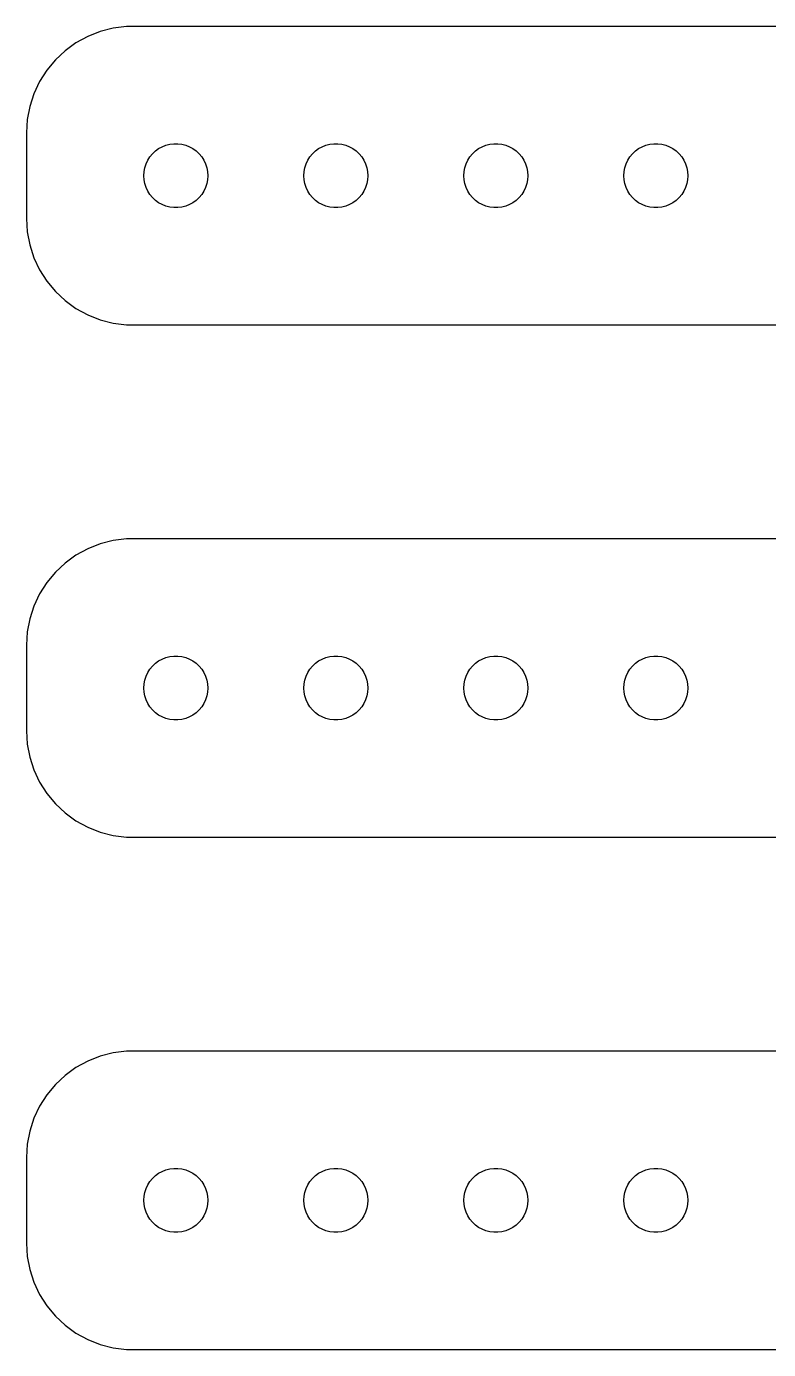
# Model space of a CAD drawing. Header units: metres. Extents: x -150 to 150, y 113 to 223.
# Drawn here: x -149.5 to -114.7, y 161 to 223 of the extents above; entities that cross this region are included whole.
import ezdxf

# ---------------------------------------------------------------- set-up
doc = ezdxf.new("R2010")
doc.units = ezdxf.units.M

msp = doc.modelspace()

# ---------------------------------------------------------------- linework, layer by layer
for p, q in [((-146.629, 222.524), (-147.179, 222.222)), ((-146.045, 222.755), (-146.629, 222.524)), ((-145.437, 222.911), (-146.045, 222.755)), ((-144.814, 222.99), (-145.437, 222.911)), ((144.814, 222.99), (-144.814, 222.99)), ((-147.179, 222.222), (-147.687, 221.853)), ((-148.145, 221.423), (-148.545, 220.939)), ((-147.687, 221.853), (-148.145, 221.423)), ((-148.545, 220.939), (-148.882, 220.409)), ((-148.882, 220.409), (-149.149, 219.841)), ((-149.149, 219.841), (-149.343, 219.243)), ((-149.343, 219.243), (-149.461, 218.627)), ((-149.461, 218.627), (-149.5, 218)), ((-149.5, 218), (-149.5, 214)), ((-143.714, 216.882), (-143.593, 217.027)), ((-143.593, 217.027), (-143.456, 217.156)), ((-143.456, 217.156), (-143.304, 217.266)), ((-143.304, 217.266), (-143.139, 217.357)), ((-143.139, 217.357), (-142.964, 217.427)), ((-142.964, 217.427), (-142.781, 217.473)), ((-142.781, 217.473), (-142.594, 217.497)), ((-142.594, 217.497), (-142.406, 217.497)), ((-142.406, 217.497), (-142.219, 217.473)), ((-142.219, 217.473), (-142.036, 217.427)), ((-142.036, 217.427), (-141.861, 217.357)), ((-141.861, 217.357), (-141.696, 217.266)), ((-141.696, 217.266), (-141.544, 217.156)), ((-141.544, 217.156), (-141.407, 217.027)), ((-141.407, 217.027), (-141.286, 216.882)), ((-136.214, 216.882), (-136.093, 217.027)), ((-136.093, 217.027), (-135.956, 217.156)), ((-135.956, 217.156), (-135.804, 217.266)), ((-135.804, 217.266), (-135.639, 217.357)), ((-135.639, 217.357), (-135.464, 217.427)), ((-135.464, 217.427), (-135.281, 217.473)), ((-135.281, 217.473), (-135.094, 217.497)), ((-135.094, 217.497), (-134.906, 217.497)), ((-134.906, 217.497), (-134.719, 217.473)), ((-134.719, 217.473), (-134.536, 217.427)), ((-134.536, 217.427), (-134.361, 217.357)), ((-134.361, 217.357), (-134.196, 217.266)), ((-134.196, 217.266), (-134.044, 217.156)), ((-134.044, 217.156), (-133.907, 217.027)), ((-133.907, 217.027), (-133.786, 216.882)), ((-128.714, 216.882), (-128.593, 217.027)), ((-128.593, 217.027), (-128.456, 217.156)), ((-128.456, 217.156), (-128.304, 217.266)), ((-128.304, 217.266), (-128.139, 217.357)), ((-128.139, 217.357), (-127.964, 217.427)), ((-127.964, 217.427), (-127.781, 217.473)), ((-127.781, 217.473), (-127.594, 217.497)), ((-127.594, 217.497), (-127.406, 217.497)), ((-127.406, 217.497), (-127.219, 217.473)), ((-127.219, 217.473), (-127.036, 217.427)), ((-127.036, 217.427), (-126.861, 217.357)), ((-126.861, 217.357), (-126.696, 217.266)), ((-126.696, 217.266), (-126.544, 217.156)), ((-126.544, 217.156), (-126.407, 217.027)), ((-126.407, 217.027), (-126.286, 216.882)), ((-121.214, 216.882), (-121.093, 217.027)), ((-121.093, 217.027), (-120.956, 217.156)), ((-120.956, 217.156), (-120.804, 217.266)), ((-120.804, 217.266), (-120.639, 217.357)), ((-120.639, 217.357), (-120.464, 217.427)), ((-120.464, 217.427), (-120.281, 217.473)), ((-120.281, 217.473), (-120.094, 217.497)), ((-120.094, 217.497), (-119.906, 217.497)), ((-119.906, 217.497), (-119.719, 217.473)), ((-119.719, 217.473), (-119.536, 217.427)), ((-119.536, 217.427), (-119.361, 217.357)), ((-119.361, 217.357), (-119.196, 217.266)), ((-119.196, 217.266), (-119.044, 217.156)), ((-119.044, 217.156), (-118.907, 217.027)), ((-118.907, 217.027), (-118.786, 216.882)), ((-143.988, 216.188), (-143.953, 216.373)), ((-143.953, 216.373), (-143.895, 216.552)), ((-143.895, 216.552), (-143.814, 216.723)), ((-143.814, 216.723), (-143.714, 216.882)), ((-141.286, 216.882), (-141.186, 216.723)), ((-141.186, 216.723), (-141.105, 216.552)), ((-141.105, 216.552), (-141.047, 216.373)), ((-141.047, 216.373), (-141.012, 216.188)), ((-136.488, 216.188), (-136.453, 216.373)), ((-136.453, 216.373), (-136.395, 216.552)), ((-136.395, 216.552), (-136.314, 216.723)), ((-136.314, 216.723), (-136.214, 216.882)), ((-133.786, 216.882), (-133.686, 216.723)), ((-133.686, 216.723), (-133.605, 216.552)), ((-133.605, 216.552), (-133.547, 216.373)), ((-133.547, 216.373), (-133.512, 216.188)), ((-128.988, 216.188), (-128.953, 216.373)), ((-128.953, 216.373), (-128.895, 216.552)), ((-128.895, 216.552), (-128.814, 216.723)), ((-128.814, 216.723), (-128.714, 216.882)), ((-126.286, 216.882), (-126.186, 216.723)), ((-126.186, 216.723), (-126.105, 216.552)), ((-126.105, 216.552), (-126.047, 216.373)), ((-126.047, 216.373), (-126.012, 216.188)), ((-121.488, 216.188), (-121.453, 216.373)), ((-121.453, 216.373), (-121.395, 216.552)), ((-121.395, 216.552), (-121.314, 216.723)), ((-121.314, 216.723), (-121.214, 216.882)), ((-118.786, 216.882), (-118.686, 216.723)), ((-118.686, 216.723), (-118.605, 216.552)), ((-118.605, 216.552), (-118.547, 216.373)), ((-118.547, 216.373), (-118.512, 216.188)), ((-144, 216), (-143.988, 216.188)), ((-143.988, 215.812), (-144, 216)), ((-143.953, 215.627), (-143.988, 215.812)), ((-141.012, 215.812), (-141.047, 215.627)), ((-141.012, 216.188), (-141, 216)), ((-141, 216), (-141.012, 215.812)), ((-136.5, 216), (-136.488, 216.188)), ((-136.488, 215.812), (-136.5, 216)), ((-136.453, 215.627), (-136.488, 215.812)), ((-133.512, 215.812), (-133.547, 215.627)), ((-133.512, 216.188), (-133.5, 216)), ((-133.5, 216), (-133.512, 215.812)), ((-129, 216), (-128.988, 216.188)), ((-128.988, 215.812), (-129, 216)), ((-128.953, 215.627), (-128.988, 215.812)), ((-126.012, 215.812), (-126.047, 215.627)), ((-126.012, 216.188), (-126, 216)), ((-126, 216), (-126.012, 215.812)), ((-121.5, 216), (-121.488, 216.188)), ((-121.488, 215.812), (-121.5, 216)), ((-121.453, 215.627), (-121.488, 215.812)), ((-118.512, 215.812), (-118.547, 215.627)), ((-118.512, 216.188), (-118.5, 216)), ((-118.5, 216), (-118.512, 215.812)), ((-143.895, 215.448), (-143.953, 215.627)), ((-143.814, 215.277), (-143.895, 215.448)), ((-143.714, 215.118), (-143.814, 215.277)), ((-143.593, 214.973), (-143.714, 215.118)), ((-141.286, 215.118), (-141.407, 214.973)), ((-141.186, 215.277), (-141.286, 215.118)), ((-141.105, 215.448), (-141.186, 215.277)), ((-141.047, 215.627), (-141.105, 215.448)), ((-136.395, 215.448), (-136.453, 215.627)), ((-136.314, 215.277), (-136.395, 215.448)), ((-136.214, 215.118), (-136.314, 215.277)), ((-136.093, 214.973), (-136.214, 215.118)), ((-133.786, 215.118), (-133.907, 214.973)), ((-133.686, 215.277), (-133.786, 215.118)), ((-133.605, 215.448), (-133.686, 215.277)), ((-133.547, 215.627), (-133.605, 215.448)), ((-128.895, 215.448), (-128.953, 215.627)), ((-128.814, 215.277), (-128.895, 215.448)), ((-128.714, 215.118), (-128.814, 215.277)), ((-128.593, 214.973), (-128.714, 215.118)), ((-126.286, 215.118), (-126.407, 214.973)), ((-126.186, 215.277), (-126.286, 215.118)), ((-126.105, 215.448), (-126.186, 215.277)), ((-126.047, 215.627), (-126.105, 215.448)), ((-121.395, 215.448), (-121.453, 215.627)), ((-121.314, 215.277), (-121.395, 215.448)), ((-121.214, 215.118), (-121.314, 215.277)), ((-121.093, 214.973), (-121.214, 215.118)), ((-118.786, 215.118), (-118.907, 214.973)), ((-118.686, 215.277), (-118.786, 215.118)), ((-118.605, 215.448), (-118.686, 215.277)), ((-118.547, 215.627), (-118.605, 215.448)), ((-143.456, 214.844), (-143.593, 214.973)), ((-143.304, 214.734), (-143.456, 214.844)), ((-143.139, 214.643), (-143.304, 214.734)), ((-142.964, 214.573), (-143.139, 214.643)), ((-142.781, 214.527), (-142.964, 214.573)), ((-142.594, 214.503), (-142.781, 214.527)), ((-142.406, 214.503), (-142.594, 214.503)), ((-142.219, 214.527), (-142.406, 214.503)), ((-142.036, 214.573), (-142.219, 214.527)), ((-141.861, 214.643), (-142.036, 214.573)), ((-141.696, 214.734), (-141.861, 214.643)), ((-141.544, 214.844), (-141.696, 214.734)), ((-141.407, 214.973), (-141.544, 214.844)), ((-135.956, 214.844), (-136.093, 214.973)), ((-135.804, 214.734), (-135.956, 214.844)), ((-135.639, 214.643), (-135.804, 214.734)), ((-135.464, 214.573), (-135.639, 214.643)), ((-135.281, 214.527), (-135.464, 214.573)), ((-135.094, 214.503), (-135.281, 214.527)), ((-134.906, 214.503), (-135.094, 214.503)), ((-134.719, 214.527), (-134.906, 214.503)), ((-134.536, 214.573), (-134.719, 214.527)), ((-134.361, 214.643), (-134.536, 214.573)), ((-134.196, 214.734), (-134.361, 214.643)), ((-134.044, 214.844), (-134.196, 214.734)), ((-133.907, 214.973), (-134.044, 214.844)), ((-128.456, 214.844), (-128.593, 214.973)), ((-128.304, 214.734), (-128.456, 214.844)), ((-128.139, 214.643), (-128.304, 214.734)), ((-127.964, 214.573), (-128.139, 214.643)), ((-127.781, 214.527), (-127.964, 214.573)), ((-127.594, 214.503), (-127.781, 214.527)), ((-127.406, 214.503), (-127.594, 214.503)), ((-127.219, 214.527), (-127.406, 214.503)), ((-127.036, 214.573), (-127.219, 214.527)), ((-126.861, 214.643), (-127.036, 214.573)), ((-126.696, 214.734), (-126.861, 214.643)), ((-126.544, 214.844), (-126.696, 214.734)), ((-126.407, 214.973), (-126.544, 214.844)), ((-120.956, 214.844), (-121.093, 214.973)), ((-120.804, 214.734), (-120.956, 214.844)), ((-120.639, 214.643), (-120.804, 214.734)), ((-120.464, 214.573), (-120.639, 214.643)), ((-120.281, 214.527), (-120.464, 214.573)), ((-120.094, 214.503), (-120.281, 214.527)), ((-119.906, 214.503), (-120.094, 214.503)), ((-119.719, 214.527), (-119.906, 214.503)), ((-119.536, 214.573), (-119.719, 214.527)), ((-119.361, 214.643), (-119.536, 214.573)), ((-119.196, 214.734), (-119.361, 214.643)), ((-119.044, 214.844), (-119.196, 214.734)), ((-118.907, 214.973), (-119.044, 214.844)), ((-149.5, 214), (-149.461, 213.373)), ((-149.461, 213.373), (-149.343, 212.757)), ((-149.343, 212.757), (-149.149, 212.159)), ((-149.149, 212.159), (-148.882, 211.591)), ((-148.882, 211.591), (-148.545, 211.061)), ((-148.545, 211.061), (-148.145, 210.577)), ((-148.145, 210.577), (-147.687, 210.147)), ((-147.687, 210.147), (-147.179, 209.778)), ((-147.179, 209.778), (-146.629, 209.476)), ((-146.629, 209.476), (-146.045, 209.245)), ((-146.045, 209.245), (-145.437, 209.089)), ((-145.437, 209.089), (-144.814, 209.01)), ((-144.814, 209.01), (144.814, 209.01)), ((-144.814, 198.99), (-145.437, 198.911)), ((144.814, 198.99), (-144.814, 198.99)), ((-146.629, 198.524), (-147.179, 198.222)), ((-146.045, 198.755), (-146.629, 198.524)), ((-145.437, 198.911), (-146.045, 198.755)), ((-147.687, 197.853), (-148.145, 197.423)), ((-147.179, 198.222), (-147.687, 197.853)), ((-148.145, 197.423), (-148.545, 196.939)), ((-148.545, 196.939), (-148.882, 196.409)), ((-148.882, 196.409), (-149.149, 195.841)), ((-149.343, 195.243), (-149.461, 194.627)), ((-149.149, 195.841), (-149.343, 195.243)), ((-149.461, 194.627), (-149.5, 194)), ((-149.5, 194), (-149.5, 190)), ((-143.139, 193.357), (-142.964, 193.427)), ((-142.964, 193.427), (-142.781, 193.473)), ((-142.781, 193.473), (-142.594, 193.497)), ((-142.594, 193.497), (-142.406, 193.497)), ((-142.406, 193.497), (-142.219, 193.473)), ((-142.219, 193.473), (-142.036, 193.427)), ((-142.036, 193.427), (-141.861, 193.357)), ((-135.639, 193.357), (-135.464, 193.427)), ((-135.464, 193.427), (-135.281, 193.473)), ((-135.281, 193.473), (-135.094, 193.497)), ((-135.094, 193.497), (-134.906, 193.497)), ((-134.906, 193.497), (-134.719, 193.473)), ((-134.719, 193.473), (-134.536, 193.427)), ((-134.536, 193.427), (-134.361, 193.357)), ((-128.139, 193.357), (-127.964, 193.427)), ((-127.964, 193.427), (-127.781, 193.473)), ((-127.781, 193.473), (-127.594, 193.497)), ((-127.594, 193.497), (-127.406, 193.497)), ((-127.406, 193.497), (-127.219, 193.473)), ((-127.219, 193.473), (-127.036, 193.427)), ((-127.036, 193.427), (-126.861, 193.357)), ((-120.639, 193.357), (-120.464, 193.427)), ((-120.464, 193.427), (-120.281, 193.473)), ((-120.281, 193.473), (-120.094, 193.497)), ((-120.094, 193.497), (-119.906, 193.497)), ((-119.906, 193.497), (-119.719, 193.473)), ((-119.719, 193.473), (-119.536, 193.427)), ((-119.536, 193.427), (-119.361, 193.357)), ((-143.814, 192.723), (-143.714, 192.882)), ((-143.714, 192.882), (-143.593, 193.027)), ((-143.593, 193.027), (-143.456, 193.156)), ((-143.456, 193.156), (-143.304, 193.266)), ((-143.304, 193.266), (-143.139, 193.357)), ((-141.861, 193.357), (-141.696, 193.266)), ((-141.696, 193.266), (-141.544, 193.156)), ((-141.544, 193.156), (-141.407, 193.027)), ((-141.407, 193.027), (-141.286, 192.882)), ((-141.286, 192.882), (-141.186, 192.723)), ((-136.314, 192.723), (-136.214, 192.882)), ((-136.214, 192.882), (-136.093, 193.027)), ((-136.093, 193.027), (-135.956, 193.156)), ((-135.956, 193.156), (-135.804, 193.266)), ((-135.804, 193.266), (-135.639, 193.357)), ((-134.361, 193.357), (-134.196, 193.266)), ((-134.196, 193.266), (-134.044, 193.156)), ((-134.044, 193.156), (-133.907, 193.027)), ((-133.907, 193.027), (-133.786, 192.882)), ((-133.786, 192.882), (-133.686, 192.723)), ((-128.814, 192.723), (-128.714, 192.882)), ((-128.714, 192.882), (-128.593, 193.027)), ((-128.593, 193.027), (-128.456, 193.156)), ((-128.456, 193.156), (-128.304, 193.266)), ((-128.304, 193.266), (-128.139, 193.357)), ((-126.861, 193.357), (-126.696, 193.266)), ((-126.696, 193.266), (-126.544, 193.156)), ((-126.544, 193.156), (-126.407, 193.027)), ((-126.407, 193.027), (-126.286, 192.882)), ((-126.286, 192.882), (-126.186, 192.723)), ((-121.314, 192.723), (-121.214, 192.882)), ((-121.214, 192.882), (-121.093, 193.027)), ((-121.093, 193.027), (-120.956, 193.156)), ((-120.956, 193.156), (-120.804, 193.266)), ((-120.804, 193.266), (-120.639, 193.357)), ((-119.361, 193.357), (-119.196, 193.266)), ((-119.196, 193.266), (-119.044, 193.156)), ((-119.044, 193.156), (-118.907, 193.027)), ((-118.907, 193.027), (-118.786, 192.882)), ((-118.786, 192.882), (-118.686, 192.723)), ((-144, 192), (-143.988, 192.188)), ((-143.988, 192.188), (-143.953, 192.373)), ((-143.953, 192.373), (-143.895, 192.552)), ((-143.895, 192.552), (-143.814, 192.723)), ((-141.186, 192.723), (-141.105, 192.552)), ((-141.105, 192.552), (-141.047, 192.373)), ((-141.047, 192.373), (-141.012, 192.188)), ((-141.012, 192.188), (-141, 192)), ((-136.5, 192), (-136.488, 192.188)), ((-136.488, 192.188), (-136.453, 192.373)), ((-136.453, 192.373), (-136.395, 192.552)), ((-136.395, 192.552), (-136.314, 192.723)), ((-133.686, 192.723), (-133.605, 192.552)), ((-133.605, 192.552), (-133.547, 192.373)), ((-133.547, 192.373), (-133.512, 192.188)), ((-133.512, 192.188), (-133.5, 192)), ((-129, 192), (-128.988, 192.188)), ((-128.988, 192.188), (-128.953, 192.373)), ((-128.953, 192.373), (-128.895, 192.552)), ((-128.895, 192.552), (-128.814, 192.723)), ((-126.186, 192.723), (-126.105, 192.552)), ((-126.105, 192.552), (-126.047, 192.373)), ((-126.047, 192.373), (-126.012, 192.188)), ((-126.012, 192.188), (-126, 192)), ((-121.5, 192), (-121.488, 192.188)), ((-121.488, 192.188), (-121.453, 192.373)), ((-121.453, 192.373), (-121.395, 192.552)), ((-121.395, 192.552), (-121.314, 192.723)), ((-118.686, 192.723), (-118.605, 192.552)), ((-118.605, 192.552), (-118.547, 192.373)), ((-118.547, 192.373), (-118.512, 192.188)), ((-118.512, 192.188), (-118.5, 192)), ((-143.988, 191.812), (-144, 192)), ((-143.953, 191.627), (-143.988, 191.812)), ((-143.895, 191.448), (-143.953, 191.627)), ((-141.047, 191.627), (-141.105, 191.448)), ((-141.012, 191.812), (-141.047, 191.627)), ((-141, 192), (-141.012, 191.812)), ((-136.488, 191.812), (-136.5, 192)), ((-136.453, 191.627), (-136.488, 191.812)), ((-136.395, 191.448), (-136.453, 191.627)), ((-133.547, 191.627), (-133.605, 191.448)), ((-133.512, 191.812), (-133.547, 191.627)), ((-133.5, 192), (-133.512, 191.812)), ((-128.988, 191.812), (-129, 192)), ((-128.953, 191.627), (-128.988, 191.812)), ((-128.895, 191.448), (-128.953, 191.627)), ((-126.047, 191.627), (-126.105, 191.448)), ((-126.012, 191.812), (-126.047, 191.627)), ((-126, 192), (-126.012, 191.812)), ((-121.488, 191.812), (-121.5, 192)), ((-121.453, 191.627), (-121.488, 191.812)), ((-121.395, 191.448), (-121.453, 191.627)), ((-118.547, 191.627), (-118.605, 191.448)), ((-118.512, 191.812), (-118.547, 191.627)), ((-118.5, 192), (-118.512, 191.812)), ((-143.814, 191.277), (-143.895, 191.448)), ((-143.714, 191.118), (-143.814, 191.277)), ((-143.593, 190.973), (-143.714, 191.118)), ((-143.456, 190.844), (-143.593, 190.973)), ((-141.407, 190.973), (-141.544, 190.844)), ((-141.286, 191.118), (-141.407, 190.973)), ((-141.186, 191.277), (-141.286, 191.118)), ((-141.105, 191.448), (-141.186, 191.277)), ((-136.314, 191.277), (-136.395, 191.448)), ((-136.214, 191.118), (-136.314, 191.277)), ((-136.093, 190.973), (-136.214, 191.118)), ((-135.956, 190.844), (-136.093, 190.973)), ((-133.907, 190.973), (-134.044, 190.844)), ((-133.786, 191.118), (-133.907, 190.973)), ((-133.686, 191.277), (-133.786, 191.118)), ((-133.605, 191.448), (-133.686, 191.277)), ((-128.814, 191.277), (-128.895, 191.448)), ((-128.714, 191.118), (-128.814, 191.277)), ((-128.593, 190.973), (-128.714, 191.118)), ((-128.456, 190.844), (-128.593, 190.973)), ((-126.407, 190.973), (-126.544, 190.844)), ((-126.286, 191.118), (-126.407, 190.973)), ((-126.186, 191.277), (-126.286, 191.118)), ((-126.105, 191.448), (-126.186, 191.277)), ((-121.314, 191.277), (-121.395, 191.448)), ((-121.214, 191.118), (-121.314, 191.277)), ((-121.093, 190.973), (-121.214, 191.118)), ((-120.956, 190.844), (-121.093, 190.973)), ((-118.907, 190.973), (-119.044, 190.844)), ((-118.786, 191.118), (-118.907, 190.973)), ((-118.686, 191.277), (-118.786, 191.118)), ((-118.605, 191.448), (-118.686, 191.277)), ((-143.304, 190.734), (-143.456, 190.844)), ((-143.139, 190.643), (-143.304, 190.734)), ((-142.964, 190.573), (-143.139, 190.643)), ((-142.781, 190.527), (-142.964, 190.573)), ((-142.594, 190.503), (-142.781, 190.527)), ((-142.406, 190.503), (-142.594, 190.503)), ((-142.219, 190.527), (-142.406, 190.503)), ((-142.036, 190.573), (-142.219, 190.527)), ((-141.861, 190.643), (-142.036, 190.573)), ((-141.696, 190.734), (-141.861, 190.643)), ((-141.544, 190.844), (-141.696, 190.734)), ((-135.804, 190.734), (-135.956, 190.844)), ((-135.639, 190.643), (-135.804, 190.734)), ((-135.464, 190.573), (-135.639, 190.643)), ((-135.281, 190.527), (-135.464, 190.573)), ((-135.094, 190.503), (-135.281, 190.527)), ((-134.906, 190.503), (-135.094, 190.503)), ((-134.719, 190.527), (-134.906, 190.503)), ((-134.536, 190.573), (-134.719, 190.527)), ((-134.361, 190.643), (-134.536, 190.573)), ((-134.196, 190.734), (-134.361, 190.643)), ((-134.044, 190.844), (-134.196, 190.734)), ((-128.304, 190.734), (-128.456, 190.844)), ((-128.139, 190.643), (-128.304, 190.734)), ((-127.964, 190.573), (-128.139, 190.643)), ((-127.781, 190.527), (-127.964, 190.573)), ((-127.594, 190.503), (-127.781, 190.527)), ((-127.406, 190.503), (-127.594, 190.503)), ((-127.219, 190.527), (-127.406, 190.503)), ((-127.036, 190.573), (-127.219, 190.527)), ((-126.861, 190.643), (-127.036, 190.573)), ((-126.696, 190.734), (-126.861, 190.643)), ((-126.544, 190.844), (-126.696, 190.734)), ((-120.804, 190.734), (-120.956, 190.844)), ((-120.639, 190.643), (-120.804, 190.734)), ((-120.464, 190.573), (-120.639, 190.643)), ((-120.281, 190.527), (-120.464, 190.573)), ((-120.094, 190.503), (-120.281, 190.527)), ((-119.906, 190.503), (-120.094, 190.503)), ((-119.719, 190.527), (-119.906, 190.503)), ((-119.536, 190.573), (-119.719, 190.527)), ((-119.361, 190.643), (-119.536, 190.573)), ((-119.196, 190.734), (-119.361, 190.643)), ((-119.044, 190.844), (-119.196, 190.734)), ((-149.5, 190), (-149.461, 189.373)), ((-149.461, 189.373), (-149.343, 188.757)), ((-149.343, 188.757), (-149.149, 188.159)), ((-149.149, 188.159), (-148.882, 187.591)), ((-148.882, 187.591), (-148.545, 187.061)), ((-148.545, 187.061), (-148.145, 186.577)), ((-148.145, 186.577), (-147.687, 186.147)), ((-147.687, 186.147), (-147.179, 185.778)), ((-147.179, 185.778), (-146.629, 185.476)), ((-146.629, 185.476), (-146.045, 185.245)), ((-146.045, 185.245), (-145.437, 185.089)), ((-145.437, 185.089), (-144.814, 185.01)), ((-144.814, 185.01), (144.814, 185.01)), ((-145.437, 174.911), (-146.045, 174.755)), ((-144.814, 174.99), (-145.437, 174.911)), ((144.814, 174.99), (-144.814, 174.99)), ((-147.179, 174.222), (-147.687, 173.853)), ((-146.629, 174.524), (-147.179, 174.222)), ((-146.045, 174.755), (-146.629, 174.524)), ((-147.687, 173.853), (-148.145, 173.423)), ((-148.545, 172.939), (-148.882, 172.409)), ((-148.145, 173.423), (-148.545, 172.939)), ((-148.882, 172.409), (-149.149, 171.841)), ((-149.149, 171.841), (-149.343, 171.243)), ((-149.343, 171.243), (-149.461, 170.627)), ((-149.461, 170.627), (-149.5, 170)), ((-149.5, 170), (-149.5, 166)), ((-143.456, 169.156), (-143.304, 169.266)), ((-143.304, 169.266), (-143.139, 169.357)), ((-143.139, 169.357), (-142.964, 169.427)), ((-142.964, 169.427), (-142.781, 169.473)), ((-142.781, 169.473), (-142.594, 169.497)), ((-142.594, 169.497), (-142.406, 169.497)), ((-142.406, 169.497), (-142.219, 169.473)), ((-142.219, 169.473), (-142.036, 169.427)), ((-142.036, 169.427), (-141.861, 169.357)), ((-141.861, 169.357), (-141.696, 169.266)), ((-141.696, 169.266), (-141.544, 169.156)), ((-135.956, 169.156), (-135.804, 169.266)), ((-135.804, 169.266), (-135.639, 169.357)), ((-135.639, 169.357), (-135.464, 169.427)), ((-135.464, 169.427), (-135.281, 169.473)), ((-135.281, 169.473), (-135.094, 169.497)), ((-135.094, 169.497), (-134.906, 169.497)), ((-134.906, 169.497), (-134.719, 169.473)), ((-134.719, 169.473), (-134.536, 169.427)), ((-134.536, 169.427), (-134.361, 169.357)), ((-134.361, 169.357), (-134.196, 169.266)), ((-134.196, 169.266), (-134.044, 169.156)), ((-128.456, 169.156), (-128.304, 169.266)), ((-128.304, 169.266), (-128.139, 169.357)), ((-128.139, 169.357), (-127.964, 169.427)), ((-127.964, 169.427), (-127.781, 169.473)), ((-127.781, 169.473), (-127.594, 169.497)), ((-127.594, 169.497), (-127.406, 169.497)), ((-127.406, 169.497), (-127.219, 169.473)), ((-127.219, 169.473), (-127.036, 169.427)), ((-127.036, 169.427), (-126.861, 169.357)), ((-126.861, 169.357), (-126.696, 169.266)), ((-126.696, 169.266), (-126.544, 169.156)), ((-120.956, 169.156), (-120.804, 169.266)), ((-120.804, 169.266), (-120.639, 169.357)), ((-120.639, 169.357), (-120.464, 169.427)), ((-120.464, 169.427), (-120.281, 169.473)), ((-120.281, 169.473), (-120.094, 169.497)), ((-120.094, 169.497), (-119.906, 169.497)), ((-119.906, 169.497), (-119.719, 169.473)), ((-119.719, 169.473), (-119.536, 169.427)), ((-119.536, 169.427), (-119.361, 169.357)), ((-119.361, 169.357), (-119.196, 169.266)), ((-119.196, 169.266), (-119.044, 169.156)), ((-143.895, 168.552), (-143.814, 168.723)), ((-143.814, 168.723), (-143.714, 168.882)), ((-143.714, 168.882), (-143.593, 169.027)), ((-143.593, 169.027), (-143.456, 169.156)), ((-141.544, 169.156), (-141.407, 169.027)), ((-141.407, 169.027), (-141.286, 168.882)), ((-141.286, 168.882), (-141.186, 168.723)), ((-141.186, 168.723), (-141.105, 168.552)), ((-136.395, 168.552), (-136.314, 168.723)), ((-136.314, 168.723), (-136.214, 168.882)), ((-136.214, 168.882), (-136.093, 169.027)), ((-136.093, 169.027), (-135.956, 169.156)), ((-134.044, 169.156), (-133.907, 169.027)), ((-133.907, 169.027), (-133.786, 168.882)), ((-133.786, 168.882), (-133.686, 168.723)), ((-133.686, 168.723), (-133.605, 168.552)), ((-128.895, 168.552), (-128.814, 168.723)), ((-128.814, 168.723), (-128.714, 168.882)), ((-128.714, 168.882), (-128.593, 169.027)), ((-128.593, 169.027), (-128.456, 169.156)), ((-126.544, 169.156), (-126.407, 169.027)), ((-126.407, 169.027), (-126.286, 168.882)), ((-126.286, 168.882), (-126.186, 168.723)), ((-126.186, 168.723), (-126.105, 168.552)), ((-121.395, 168.552), (-121.314, 168.723)), ((-121.314, 168.723), (-121.214, 168.882)), ((-121.214, 168.882), (-121.093, 169.027)), ((-121.093, 169.027), (-120.956, 169.156)), ((-119.044, 169.156), (-118.907, 169.027)), ((-118.907, 169.027), (-118.786, 168.882)), ((-118.786, 168.882), (-118.686, 168.723)), ((-118.686, 168.723), (-118.605, 168.552)), ((-144, 168), (-143.988, 168.188)), ((-143.988, 167.812), (-144, 168)), ((-143.988, 168.188), (-143.953, 168.373)), ((-143.953, 168.373), (-143.895, 168.552)), ((-141.105, 168.552), (-141.047, 168.373)), ((-141.047, 168.373), (-141.012, 168.188)), ((-141.012, 168.188), (-141, 168)), ((-141, 168), (-141.012, 167.812)), ((-136.5, 168), (-136.488, 168.188)), ((-136.488, 167.812), (-136.5, 168)), ((-136.488, 168.188), (-136.453, 168.373)), ((-136.453, 168.373), (-136.395, 168.552)), ((-133.605, 168.552), (-133.547, 168.373)), ((-133.547, 168.373), (-133.512, 168.188)), ((-133.512, 168.188), (-133.5, 168)), ((-133.5, 168), (-133.512, 167.812)), ((-129, 168), (-128.988, 168.188)), ((-128.988, 167.812), (-129, 168)), ((-128.988, 168.188), (-128.953, 168.373)), ((-128.953, 168.373), (-128.895, 168.552)), ((-126.105, 168.552), (-126.047, 168.373)), ((-126.047, 168.373), (-126.012, 168.188)), ((-126.012, 168.188), (-126, 168)), ((-126, 168), (-126.012, 167.812)), ((-121.5, 168), (-121.488, 168.188)), ((-121.488, 167.812), (-121.5, 168)), ((-121.488, 168.188), (-121.453, 168.373)), ((-121.453, 168.373), (-121.395, 168.552)), ((-118.605, 168.552), (-118.547, 168.373)), ((-118.547, 168.373), (-118.512, 168.188)), ((-118.512, 168.188), (-118.5, 168)), ((-118.5, 168), (-118.512, 167.812)), ((-143.953, 167.627), (-143.988, 167.812)), ((-143.895, 167.448), (-143.953, 167.627)), ((-143.814, 167.277), (-143.895, 167.448)), ((-141.105, 167.448), (-141.186, 167.277)), ((-141.047, 167.627), (-141.105, 167.448)), ((-141.012, 167.812), (-141.047, 167.627)), ((-136.453, 167.627), (-136.488, 167.812)), ((-136.395, 167.448), (-136.453, 167.627)), ((-136.314, 167.277), (-136.395, 167.448)), ((-133.605, 167.448), (-133.686, 167.277)), ((-133.547, 167.627), (-133.605, 167.448)), ((-133.512, 167.812), (-133.547, 167.627)), ((-128.953, 167.627), (-128.988, 167.812)), ((-128.895, 167.448), (-128.953, 167.627)), ((-128.814, 167.277), (-128.895, 167.448)), ((-126.105, 167.448), (-126.186, 167.277)), ((-126.047, 167.627), (-126.105, 167.448)), ((-126.012, 167.812), (-126.047, 167.627)), ((-121.453, 167.627), (-121.488, 167.812)), ((-121.395, 167.448), (-121.453, 167.627)), ((-121.314, 167.277), (-121.395, 167.448)), ((-118.605, 167.448), (-118.686, 167.277)), ((-118.547, 167.627), (-118.605, 167.448)), ((-118.512, 167.812), (-118.547, 167.627)), ((-143.714, 167.118), (-143.814, 167.277)), ((-143.593, 166.973), (-143.714, 167.118)), ((-143.456, 166.844), (-143.593, 166.973)), ((-143.304, 166.734), (-143.456, 166.844)), ((-143.139, 166.643), (-143.304, 166.734)), ((-141.696, 166.734), (-141.861, 166.643)), ((-141.544, 166.844), (-141.696, 166.734)), ((-141.407, 166.973), (-141.544, 166.844)), ((-141.286, 167.118), (-141.407, 166.973)), ((-141.186, 167.277), (-141.286, 167.118)), ((-136.214, 167.118), (-136.314, 167.277)), ((-136.093, 166.973), (-136.214, 167.118)), ((-135.956, 166.844), (-136.093, 166.973)), ((-135.804, 166.734), (-135.956, 166.844)), ((-135.639, 166.643), (-135.804, 166.734)), ((-134.196, 166.734), (-134.361, 166.643)), ((-134.044, 166.844), (-134.196, 166.734)), ((-133.907, 166.973), (-134.044, 166.844)), ((-133.786, 167.118), (-133.907, 166.973)), ((-133.686, 167.277), (-133.786, 167.118)), ((-128.714, 167.118), (-128.814, 167.277)), ((-128.593, 166.973), (-128.714, 167.118)), ((-128.456, 166.844), (-128.593, 166.973)), ((-128.304, 166.734), (-128.456, 166.844)), ((-128.139, 166.643), (-128.304, 166.734)), ((-126.696, 166.734), (-126.861, 166.643)), ((-126.544, 166.844), (-126.696, 166.734)), ((-126.407, 166.973), (-126.544, 166.844)), ((-126.286, 167.118), (-126.407, 166.973)), ((-126.186, 167.277), (-126.286, 167.118)), ((-121.214, 167.118), (-121.314, 167.277)), ((-121.093, 166.973), (-121.214, 167.118)), ((-120.956, 166.844), (-121.093, 166.973)), ((-120.804, 166.734), (-120.956, 166.844)), ((-120.639, 166.643), (-120.804, 166.734)), ((-119.196, 166.734), (-119.361, 166.643)), ((-119.044, 166.844), (-119.196, 166.734)), ((-118.907, 166.973), (-119.044, 166.844)), ((-118.786, 167.118), (-118.907, 166.973)), ((-118.686, 167.277), (-118.786, 167.118)), ((-142.964, 166.573), (-143.139, 166.643)), ((-142.781, 166.527), (-142.964, 166.573)), ((-142.594, 166.503), (-142.781, 166.527)), ((-142.406, 166.503), (-142.594, 166.503)), ((-142.219, 166.527), (-142.406, 166.503)), ((-142.036, 166.573), (-142.219, 166.527)), ((-141.861, 166.643), (-142.036, 166.573)), ((-135.464, 166.573), (-135.639, 166.643)), ((-135.281, 166.527), (-135.464, 166.573)), ((-135.094, 166.503), (-135.281, 166.527)), ((-134.906, 166.503), (-135.094, 166.503)), ((-134.719, 166.527), (-134.906, 166.503)), ((-134.536, 166.573), (-134.719, 166.527)), ((-134.361, 166.643), (-134.536, 166.573)), ((-127.964, 166.573), (-128.139, 166.643)), ((-127.781, 166.527), (-127.964, 166.573)), ((-127.594, 166.503), (-127.781, 166.527)), ((-127.406, 166.503), (-127.594, 166.503)), ((-127.219, 166.527), (-127.406, 166.503)), ((-127.036, 166.573), (-127.219, 166.527)), ((-126.861, 166.643), (-127.036, 166.573)), ((-120.464, 166.573), (-120.639, 166.643)), ((-120.281, 166.527), (-120.464, 166.573)), ((-120.094, 166.503), (-120.281, 166.527)), ((-119.906, 166.503), (-120.094, 166.503)), ((-119.719, 166.527), (-119.906, 166.503)), ((-119.536, 166.573), (-119.719, 166.527)), ((-119.361, 166.643), (-119.536, 166.573)), ((-149.5, 166), (-149.461, 165.373)), ((-149.461, 165.373), (-149.343, 164.757)), ((-149.343, 164.757), (-149.149, 164.159)), ((-149.149, 164.159), (-148.882, 163.591)), ((-148.882, 163.591), (-148.545, 163.061)), ((-148.545, 163.061), (-148.145, 162.577)), ((-148.145, 162.577), (-147.687, 162.147)), ((-147.687, 162.147), (-147.179, 161.778)), ((-147.179, 161.778), (-146.629, 161.476)), ((-146.629, 161.476), (-146.045, 161.245)), ((-146.045, 161.245), (-145.437, 161.089)), ((-145.437, 161.089), (-144.814, 161.01)), ((-144.814, 161.01), (144.814, 161.01))]:
    msp.add_line(p, q)

doc.saveas('drawing.dxf')
